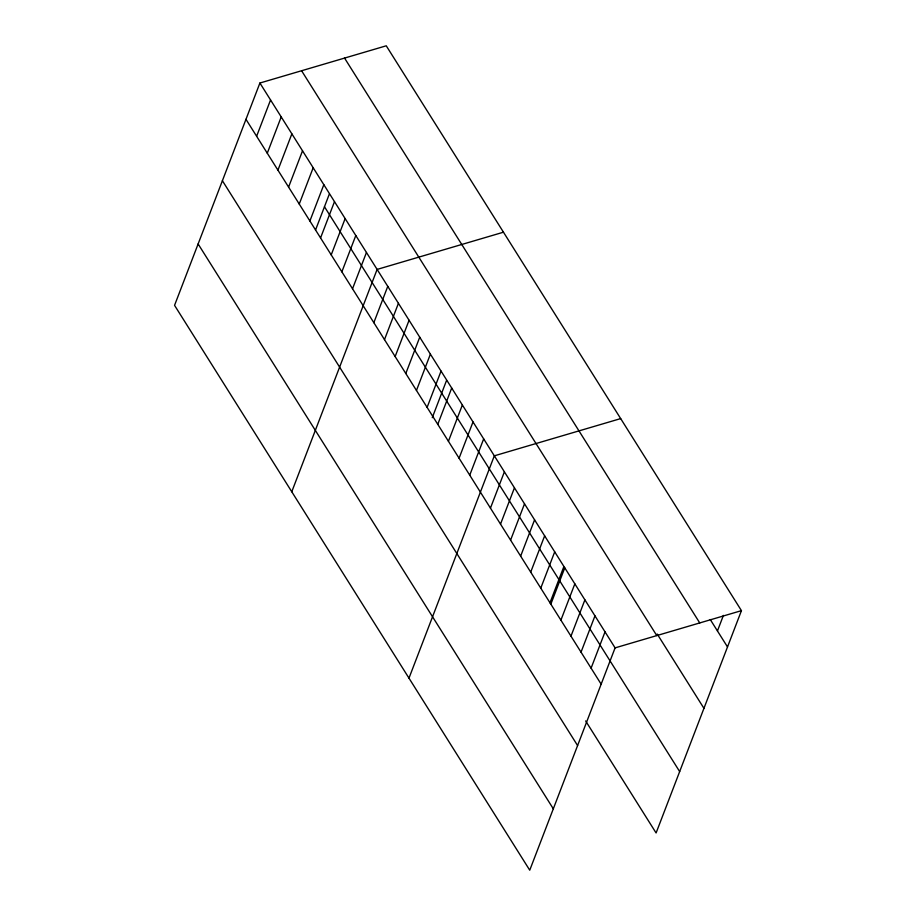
<?xml version="1.0" encoding="UTF-8"?>
<svg xmlns="http://www.w3.org/2000/svg" width="916" height="916" viewBox="0 0 916 916"><rect width="100%" height="100%" fill="white"/><g stroke="black" fill="none" stroke-linecap="round" stroke-linejoin="round"><path stroke-width="1.37" d="M259.904 83.024L174.555 305.349L529.746 870.2L615.094 647.875L741.445 610.651L386.254 45.8L259.904 83.024L615.094 647.875M256.617 136.266L270.552 99.97M267.277 153.212L281.212 116.916M277.926 170.158L291.861 133.862M288.586 187.104L302.52 150.808M299.246 204.05L313.18 167.754M309.894 220.996L323.829 184.7M315.516 230.065L329.325 194.089M320.554 237.942L334.489 201.646M331.214 254.888L345.149 218.592M341.863 271.834L355.797 235.538M352.523 288.78L366.457 252.472M291.769 491.755L377.117 269.418L503.468 232.195M373.831 322.672L387.766 286.365M384.491 339.618L398.426 303.31M395.14 356.564L409.074 320.257M405.799 373.51L419.734 337.202M416.459 390.456L430.394 354.149M427.108 407.402L441.043 371.095M432.26 417.696L446.539 380.483M437.768 424.337L451.702 388.04M448.428 441.283L462.362 404.986M459.076 458.229L473.011 421.933M469.736 475.175L483.671 438.879M408.983 678.149L494.331 455.825L620.682 418.601M490.449 508.128L504.384 471.832M500.514 524.135L514.448 487.827M510.578 540.142L524.513 503.834M520.643 556.138L534.578 519.841M530.707 572.145L544.642 535.849M540.772 588.152L554.707 551.844M549.943 602.865L563.752 566.889M550.837 604.148L564.771 567.851M560.901 620.155L574.836 583.858M570.966 636.162L584.9 599.865M581.03 652.169L594.965 615.861M591.095 668.165L605.029 631.868M717.446 630.941L723.422 615.392M741.445 610.651L656.096 832.976L585.656 720.949M710.255 619.514L727.51 646.948M344.553 58.086L699.744 622.937M657.219 634.032L703.946 708.343M301.593 70.738L656.783 635.59M324.47 206.741L679.672 771.593M245.969 119.32L601.159 684.172M222.393 180.715L577.595 745.567M198.119 243.965L553.31 808.817"/></g></svg>
